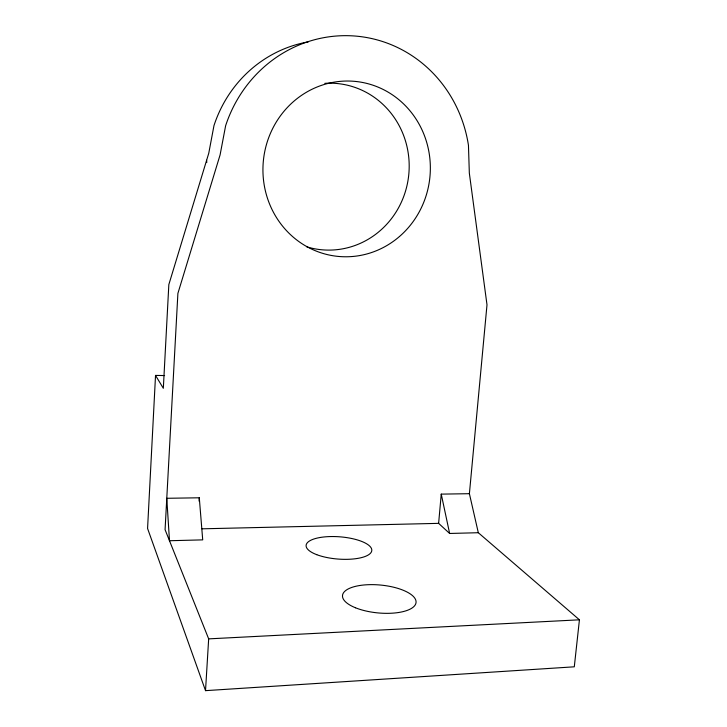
<?xml version="1.0" encoding="UTF-8"?>
<svg xmlns="http://www.w3.org/2000/svg" width="727" height="727" viewBox="0 0 727 727"><rect width="100%" height="100%" fill="white"/><g stroke="black" fill="none" stroke-linecap="round" stroke-linejoin="round"><path stroke-width="1.09" d="M164.602 375.559L155.533 375.414L147.572 528.465L205.523 690.65L574.294 666.813L579.428 619.813L478.311 532.718L469.397 493.697L486.999 304.822L469.333 173.108L468.452 145.291A131.932 125.589 -84.4 0 0 355.23 36.05A131.932 125.589 -84.4 0 0 225.634 125.698L220.09 154.896L177.897 293.39L165.074 529.674L208.667 638.869L205.523 690.65M199.089 501.13L199.289 497.795L166.774 498.286L169.491 540.734L202.715 539.87L199.289 497.795M478.311 532.718L449.631 533.464L438.626 523.358L441.244 494.124L469.397 493.697M208.667 638.869L579.428 619.813M201.997 528.82L438.626 523.358M155.533 375.414L163.33 388.291L168.837 284.575L208.758 153.243L213.983 125.562A125.28 119.801 -85.9 0 1 308.284 41.884M441.244 494.124L449.631 533.464M206.632 160.249L206.786 162.475M324.824 83.341A83.487 79.816 -85.7 0 1 408.665 175.661A83.487 79.816 -85.7 0 1 306.749 246.844M355.485 607.772A36.923 13.986 5.4 0 0 415.49 604.401A36.923 13.986 5.4 0 0 366.935 584.762A36.923 13.986 5.4 0 0 355.485 607.772M316.745 554.674A32.942 11.159 4.4 0 0 371.024 552.547A32.942 11.159 4.4 0 0 329.077 536.599A32.942 11.159 4.4 0 0 316.745 554.674M399.477 236.511A87.922 83.669 -84.2 0 0 376.45 86.477A87.922 83.669 -84.2 0 0 263.992 183.713A87.922 83.669 -84.2 0 0 399.477 236.511"/></g></svg>
